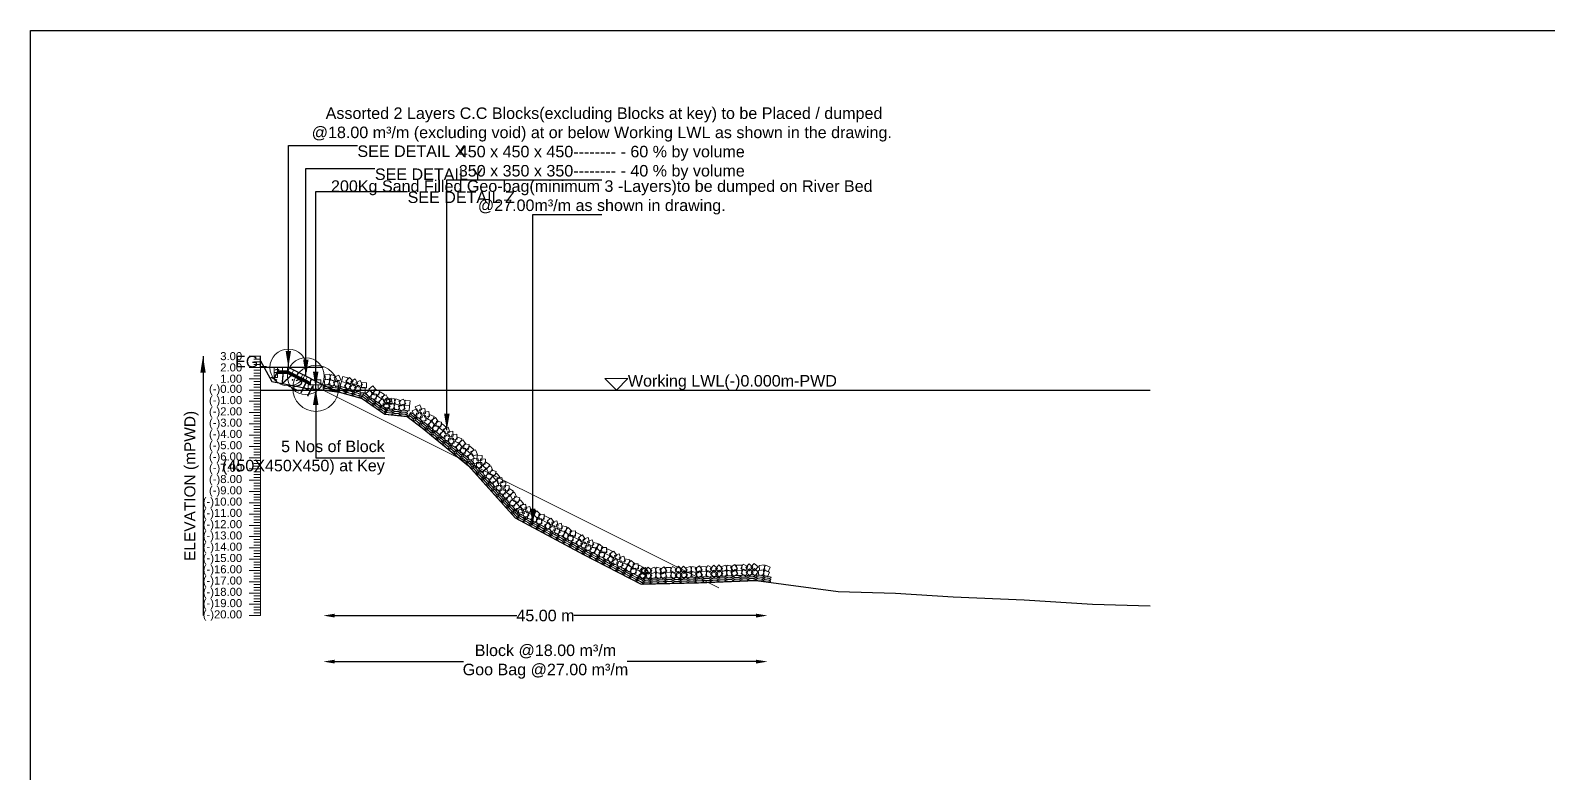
# Model space of a CAD drawing. Header units: inches. Extents: x 89000 to 1304432, y -10828 to 220529.
# Drawn here: x 1278993 to 1285588, y 162415 to 165644 of the extents above; entities that cross this region are included whole.
import ezdxf

# ---------------------------------------------------------------- set-up
doc = ezdxf.new("R2010")
doc.units = ezdxf.units.IN
doc.header["$LTSCALE"] = 7
doc.header["$MEASUREMENT"] = 0
for name, color, linetype, lineweight in [('Cross Section Labels', 7, 'Continuous', 9), ('Existing_Bed_Level for Xsection', 7, 'Continuous', 25), ('Long Section Labels', 7, 'Continuous', 9)]:
    doc.layers.add(name, color=color, linetype=linetype, lineweight=lineweight)
doc.styles.get("Standard").update_dxf_attribs({"font": 'arial.ttf'})
doc.dimstyles.new('Appron Lebeling Style', dxfattribs={"dimtxt": 50, "dimasz": 50, "dimexe": 0.18, "dimexo": 0.0625, "dimgap": 0.09, "dimtad": 0, "dimtih": 1, "dimtoh": 1, "dimdec": 4, "dimzin": 0, "dimdsep": 46, "dimtxsty": 'Standard', "dimcen": 0.09, "dimse1": 1, "dimse2": 1, "dimadec": 0, "dimazin": 0, "dimtfac": 1, "dimtdec": 4, "dimtofl": 0, "dimtmove": 0, "dimatfit": 3, "dimfxl": 1, "dimtolj": 1, "dimtzin": 0, "dimarcsym": 0})
doc.dimstyles.get("Standard").update_dxf_attribs({"dimtxt": 0.18, "dimasz": 0.18, "dimexe": 0.18, "dimexo": 0.0625, "dimgap": 0.09, "dimtad": 0, "dimtih": 1, "dimtoh": 1, "dimdec": 4, "dimzin": 0, "dimdsep": 46, "dimtxsty": 'Standard', "dimcen": 0.09, "dimadec": 0, "dimazin": 0, "dimtfac": 1, "dimtdec": 4, "dimtofl": 0, "dimtmove": 0, "dimatfit": 3, "dimfxl": 1, "dimtolj": 1, "dimtzin": 0, "dimarcsym": 0})

# ---------------------------------------------------------------- blocks, each defined once
blk = doc.blocks.new('*D60')
at = {"layer": 'Cross Section Labels', "color": 0, "lineweight": -2, "transparency": 16777216}
for p, q in [((1280315.1, 163101.8), (1281106.4, 163101.8)), ((1282144.9, 163101.8), (1281353.6, 163101.8))]:
    blk.add_line(p, q, dxfattribs=at)
at = {"layer": 'Cross Section Labels', "color": 0, "transparency": 16777216}
for points in [[(1280315.1, 163110.1), (1280315.1, 163093.4), (1280265.1, 163101.8)], [(1282144.9, 163110.1), (1282144.9, 163093.4), (1282194.9, 163101.8)]]:
    blk.add_solid(points, dxfattribs=at)
at = {"layer": 'Defpoints', "color": 0, "transparency": 16777216}
for p in [(1280265.1, 164081.8), (1282194.9, 163247.8), (1282194.9, 163101.8)]:
    blk.add_point(p, dxfattribs=at)
at = {"layer": 'Cross Section Labels', "color": 0, "transparency": 16777216, "insert": (1281230, 163101.8), "char_height": 50, "attachment_point": 5}
blk.add_mtext('\\A1;45.00 m', dxfattribs=at)
blk = doc.blocks.new('*D61')
at = {"layer": 'Cross Section Labels', "color": 0, "lineweight": -2, "transparency": 16777216}
for p, q in [((1280315.1, 162901.8), (1280874.4, 162901.8)), ((1282144.9, 162901.8), (1281585.6, 162901.8))]:
    blk.add_line(p, q, dxfattribs=at)
at = {"layer": 'Cross Section Labels', "color": 0, "transparency": 16777216}
for points in [[(1280315.1, 162910.1), (1280315.1, 162893.4), (1280265.1, 162901.8)], [(1282144.9, 162910.1), (1282144.9, 162893.4), (1282194.9, 162901.8)]]:
    blk.add_solid(points, dxfattribs=at)
at = {"layer": 'Defpoints', "color": 0, "transparency": 16777216}
for p in [(1280265.1, 164081.8), (1282194.9, 163247.8), (1282194.9, 162901.8)]:
    blk.add_point(p, dxfattribs=at)
at = {"layer": 'Cross Section Labels', "color": 0, "transparency": 16777216, "insert": (1281230, 162901.8), "char_height": 50, "attachment_point": 5}
blk.add_mtext('\\A1;Block @18.00 m³/m ^JGoo Bag @27.00 m³/m ', dxfattribs=at)

msp = doc.modelspace()

# ---------------------------------------------------------------- linework, layer by layer
msp.add_lwpolyline([(1278992.53831, 165644.39843), (1288992.53831, 165644.39843), (1288992.53831, 158573.39843), (1278992.53831, 158573.39843)], close=True)
at = {"layer": 'Cross Section Labels'}
msp.add_line((1281983.44976, 163222.59133), (1280265.09555, 164081.76843), dxfattribs=at)
msp.add_lwpolyline([(1281538.09555, 164081.76843), (1281588.09555, 164131.76843), (1281488.09555, 164131.76843)], close=True, dxfattribs=at)
for centre, radius in [((1280113.19555, 164179.76843), 80), ((1280189.14555, 164141.79343), 80), ((1280232.02055, 164089.11843), 100)]:
    msp.add_circle(centre, radius, dxfattribs=at)
at = {"layer": 'Existing_Bed_Level for Xsection'}
for points in [[(1279992.53831, 164208.33543), (1280041.5436, 164119.40043), (1280139.5604, 164100.04543), (1280188.56569, 164090.24543), (1280237.57719, 164085.34543), (1280335.58778, 164072.60543), (1280433.60458, 164044.67543), (1280531.62137, 163976.56543), (1280629.63196, 163967.25543), (1280693.87894, 163917.61843), (1280895.86623, 163752.97843), (1281097.86182, 163526.59843), (1281395.41809, 163367.34843), (1281645.21488, 163238.47843), (1281895.02092, 163244.35843), (1282144.83406, 163254.64843), (1282500.90225, 163206.13843), (1282750.69086, 163199.76843), (1283000.48721, 163182.61843), (1283308.83635, 163170.85843), (1283606.38935, 163151.74843), (1283856.17329, 163144.39843)], [(1280265.09555, 164179.76843), (1279992.53831, 164179.76843)], [(1280309.19555, 164081.76843), (1280116.29939, 164178.21651), (1280113.19555, 164179.76843), (1280109.72535, 164179.76843), (1280065.62535, 164179.76843)], [(1280065.62535, 164165.06843), (1280109.72535, 164165.06843), (1280209.97055, 164114.94583)], [(1280065.62535, 164160.16843), (1280108.56862, 164160.16843), (1280209.97055, 164109.46747)], [(1280065.62535, 164155.26843), (1280107.41189, 164155.26843), (1280209.97055, 164103.9891)], [(1279992.53831, 164081.76843), (1283856.17329, 164081.76843)]]:
    msp.add_lwpolyline(points, dxfattribs=at)
at = {"layer": 'Long Section Labels'}
for points in [[(1279992.53831, 164228.76843), (1279942.53831, 164228.76843)], [(1279992.53831, 163101.76843), (1279992.53831, 163150.76843), (1279992.53831, 163199.76843), (1279992.53831, 163248.76843), (1279992.53831, 163297.76843), (1279992.53831, 163346.76843), (1279992.53831, 163395.76843), (1279992.53831, 163444.76843), (1279992.53831, 163493.76843), (1279992.53831, 163542.76843), (1279992.53831, 163591.76843), (1279992.53831, 163640.76843), (1279992.53831, 163689.76843), (1279992.53831, 163738.76843), (1279992.53831, 163787.76843), (1279992.53831, 163836.76843), (1279992.53831, 163885.76843), (1279992.53831, 163934.76843), (1279992.53831, 163983.76843), (1279992.53831, 164032.76843), (1279992.53831, 164081.76843), (1279992.53831, 164130.76843), (1279992.53831, 164179.76843), (1279992.53831, 164228.76843)], [(1279992.53831, 164179.76843), (1279942.53831, 164179.76843)], [(1279992.53831, 164216.51843), (1279962.53831, 164216.51843)], [(1279992.53831, 164204.26843), (1279962.53831, 164204.26843)], [(1279992.53831, 164192.01843), (1279962.53831, 164192.01843)], [(1279992.53831, 164167.51843), (1279962.53831, 164167.51843)], [(1279992.53831, 164155.26843), (1279962.53831, 164155.26843)], [(1279992.53831, 164130.76843), (1279942.53831, 164130.76843)], [(1279992.53831, 164143.01843), (1279962.53831, 164143.01843)], [(1279992.53831, 164118.51843), (1279962.53831, 164118.51843)], [(1279992.53831, 164106.26843), (1279962.53831, 164106.26843)], [(1279992.53831, 164094.01843), (1279962.53831, 164094.01843)], [(1279992.53831, 164081.76843), (1279942.53831, 164081.76843)], [(1279992.53831, 164032.76843), (1279942.53831, 164032.76843)], [(1279992.53831, 164069.51843), (1279962.53831, 164069.51843)], [(1279992.53831, 164057.26843), (1279962.53831, 164057.26843)], [(1279992.53831, 164045.01843), (1279962.53831, 164045.01843)], [(1279992.53831, 163983.76843), (1279942.53831, 163983.76843)], [(1279992.53831, 164020.51843), (1279962.53831, 164020.51843)], [(1279992.53831, 164008.26843), (1279962.53831, 164008.26843)], [(1279992.53831, 163996.01843), (1279962.53831, 163996.01843)], [(1279992.53831, 163971.51843), (1279962.53831, 163971.51843)], [(1279992.53831, 163959.26843), (1279962.53831, 163959.26843)], [(1279992.53831, 163934.76843), (1279942.53831, 163934.76843)], [(1279992.53831, 163947.01843), (1279962.53831, 163947.01843)], [(1279992.53831, 163922.51843), (1279962.53831, 163922.51843)], [(1279992.53831, 163910.26843), (1279962.53831, 163910.26843)], [(1279992.53831, 163898.01843), (1279962.53831, 163898.01843)], [(1279992.53831, 163885.76843), (1279942.53831, 163885.76843)], [(1279992.53831, 163836.76843), (1279942.53831, 163836.76843)], [(1279992.53831, 163873.51843), (1279962.53831, 163873.51843)], [(1279992.53831, 163861.26843), (1279962.53831, 163861.26843)], [(1279992.53831, 163849.01843), (1279962.53831, 163849.01843)], [(1279992.53831, 163824.51843), (1279962.53831, 163824.51843)], [(1279992.53831, 163787.76843), (1279942.53831, 163787.76843)], [(1279992.53831, 163812.26843), (1279962.53831, 163812.26843)], [(1279992.53831, 163800.01843), (1279962.53831, 163800.01843)], [(1279992.53831, 163775.51843), (1279962.53831, 163775.51843)], [(1279992.53831, 163763.26843), (1279962.53831, 163763.26843)], [(1279992.53831, 163738.76843), (1279942.53831, 163738.76843)], [(1279992.53831, 163751.01843), (1279962.53831, 163751.01843)], [(1279992.53831, 163726.51843), (1279962.53831, 163726.51843)], [(1279992.53831, 163714.26843), (1279962.53831, 163714.26843)], [(1279992.53831, 163702.01843), (1279962.53831, 163702.01843)], [(1279992.53831, 163689.76843), (1279942.53831, 163689.76843)], [(1279992.53831, 163640.76843), (1279942.53831, 163640.76843)], [(1279992.53831, 163677.51843), (1279962.53831, 163677.51843)], [(1279992.53831, 163665.26843), (1279962.53831, 163665.26843)], [(1279992.53831, 163653.01843), (1279962.53831, 163653.01843)], [(1279992.53831, 163628.51843), (1279962.53831, 163628.51843)], [(1279992.53831, 163591.76843), (1279942.53831, 163591.76843)], [(1279992.53831, 163616.26843), (1279962.53831, 163616.26843)], [(1279992.53831, 163604.01843), (1279962.53831, 163604.01843)], [(1279992.53831, 163579.51843), (1279962.53831, 163579.51843)], [(1279992.53831, 163567.26843), (1279962.53831, 163567.26843)], [(1279992.53831, 163542.76843), (1279942.53831, 163542.76843)], [(1279992.53831, 163493.76843), (1279942.53831, 163493.76843)], [(1279992.53831, 163555.01843), (1279962.53831, 163555.01843)], [(1279992.53831, 163530.51843), (1279962.53831, 163530.51843)], [(1279992.53831, 163518.26843), (1279962.53831, 163518.26843)], [(1279992.53831, 163506.01843), (1279962.53831, 163506.01843)], [(1279992.53831, 163444.76843), (1279942.53831, 163444.76843)], [(1279992.53831, 163481.51843), (1279962.53831, 163481.51843)], [(1279992.53831, 163469.26843), (1279962.53831, 163469.26843)], [(1279992.53831, 163457.01843), (1279962.53831, 163457.01843)], [(1279992.53831, 163432.51843), (1279962.53831, 163432.51843)], [(1279992.53831, 163395.76843), (1279942.53831, 163395.76843)], [(1279992.53831, 163420.26843), (1279962.53831, 163420.26843)], [(1279992.53831, 163408.01843), (1279962.53831, 163408.01843)], [(1279992.53831, 163383.51843), (1279962.53831, 163383.51843)], [(1279992.53831, 163371.26843), (1279962.53831, 163371.26843)], [(1279992.53831, 163346.76843), (1279942.53831, 163346.76843)], [(1279992.53831, 163297.76843), (1279942.53831, 163297.76843)], [(1279992.53831, 163359.01843), (1279962.53831, 163359.01843)], [(1279992.53831, 163334.51843), (1279962.53831, 163334.51843)], [(1279992.53831, 163322.26843), (1279962.53831, 163322.26843)], [(1279992.53831, 163310.01843), (1279962.53831, 163310.01843)], [(1279992.53831, 163248.76843), (1279942.53831, 163248.76843)], [(1279992.53831, 163285.51843), (1279962.53831, 163285.51843)], [(1279992.53831, 163273.26843), (1279962.53831, 163273.26843)], [(1279992.53831, 163261.01843), (1279962.53831, 163261.01843)], [(1279992.53831, 163236.51843), (1279962.53831, 163236.51843)], [(1279992.53831, 163199.76843), (1279942.53831, 163199.76843)], [(1279992.53831, 163224.26843), (1279962.53831, 163224.26843)], [(1279992.53831, 163212.01843), (1279962.53831, 163212.01843)], [(1279992.53831, 163187.51843), (1279962.53831, 163187.51843)], [(1279992.53831, 163175.26843), (1279962.53831, 163175.26843)], [(1279992.53831, 163150.76843), (1279942.53831, 163150.76843)], [(1279992.53831, 163101.76843), (1279942.53831, 163101.76843)], [(1279992.53831, 163163.01843), (1279962.53831, 163163.01843)], [(1279992.53831, 163138.51843), (1279962.53831, 163138.51843)], [(1279992.53831, 163126.26843), (1279962.53831, 163126.26843)], [(1279992.53831, 163114.01843), (1279962.53831, 163114.01843)]]:
    msp.add_lwpolyline(points, dxfattribs=at)
for points in [[(1280065.62535, 164179.76843), (1280050.92535, 164179.76843), (1280050.92535, 164157.71843), (1280065.62535, 164157.71843)], [(1280065.62535, 164157.71843), (1280050.92535, 164157.71843), (1280050.92535, 164135.66843), (1280065.62535, 164135.66843)], [(1280087.67535, 164179.76843), (1280065.62535, 164179.76843), (1280065.62535, 164165.06843), (1280087.67535, 164165.06843)], [(1280109.72535, 164179.76843), (1280087.67535, 164179.76843), (1280087.67535, 164165.06843), (1280109.72535, 164165.06843)], [(1280136.02151, 164168.35545), (1280116.29939, 164178.21651), (1280109.72535, 164165.06843), (1280129.44747, 164155.20737)], [(1280155.74363, 164158.49439), (1280136.02151, 164168.35545), (1280129.44747, 164155.20737), (1280149.16959, 164145.34631)], [(1280175.46575, 164148.63333), (1280155.74363, 164158.49439), (1280149.16959, 164145.34631), (1280168.89171, 164135.48525)], [(1280195.18787, 164138.77227), (1280175.46575, 164148.63333), (1280168.89171, 164135.48525), (1280188.61383, 164125.6242)], [(1280214.90999, 164128.91121), (1280195.18787, 164138.77227), (1280188.61383, 164125.6242), (1280208.33595, 164115.76314)], [(1280220.99555, 164103.81843), (1280198.94555, 164103.81843), (1280198.94555, 164081.76843), (1280220.99555, 164081.76843)], [(1280232.02055, 164125.86843), (1280209.97055, 164125.86843), (1280209.97055, 164103.81843), (1280232.02055, 164103.81843)], [(1280243.04555, 164103.81843), (1280220.99555, 164103.81843), (1280220.99555, 164081.76843), (1280243.04555, 164081.76843)], [(1280254.07055, 164125.86843), (1280232.02055, 164125.86843), (1280232.02055, 164103.81843), (1280254.07055, 164103.81843)], [(1280265.09555, 164103.81843), (1280243.04555, 164103.81843), (1280243.04555, 164081.76843), (1280265.09555, 164081.76843)], [(1280290.13983, 164128.449), (1280268.2838, 164125.5307), (1280271.2021, 164103.67467), (1280293.05813, 164106.59297)], [(1280292.9821, 164150.31505), (1280271.12608, 164147.39674), (1280274.04438, 164125.54072), (1280295.90041, 164128.45902)], [(1280316.93327, 164119.20695), (1280296.54961, 164127.61582), (1280288.14075, 164107.23216), (1280308.5244, 164098.82329)], [(1280319.77555, 164141.073), (1280299.39189, 164149.48186), (1280290.98302, 164129.09821), (1280311.36668, 164120.68934)], [(1280330.35476, 164124.78833), (1280309.992, 164116.32898), (1280318.45135, 164095.96623), (1280338.81411, 164104.42557)], [(1280333.19704, 164146.65438), (1280312.83428, 164138.19503), (1280321.29363, 164117.83227), (1280341.65639, 164126.29162)], [(1280364.93828, 164113.15446), (1280343.73241, 164119.1971), (1280337.68977, 164097.99123), (1280358.89564, 164091.94859)], [(1280370.98092, 164134.36034), (1280349.77505, 164140.40297), (1280343.73241, 164119.1971), (1280364.93828, 164113.15446)], [(1280388.1098, 164099.29329), (1280372.75682, 164115.12011), (1280356.92999, 164099.76713), (1280372.28298, 164083.9403)], [(1280394.15244, 164120.49916), (1280378.79946, 164136.32598), (1280362.97263, 164120.973), (1280378.32562, 164105.14618)], [(1280398.00453, 164108.48068), (1280378.73266, 164097.76633), (1280389.44701, 164078.49446), (1280408.71889, 164089.20881)], [(1280404.04717, 164129.68656), (1280384.7753, 164118.9722), (1280395.48965, 164099.70033), (1280414.76152, 164110.41468)], [(1280429.92816, 164083.17811), (1280419.19846, 164102.44145), (1280399.93513, 164091.71175), (1280410.66482, 164072.44842)], [(1280435.9708, 164104.38398), (1280425.2411, 164123.64732), (1280405.97777, 164112.91762), (1280416.70746, 164093.65429)], [(1280447.33309, 164092.25404), (1280425.28577, 164092.59787), (1280424.94194, 164070.55055), (1280446.98926, 164070.20672)], [(1280453.37573, 164113.45991), (1280431.32841, 164113.80374), (1280430.98458, 164091.75642), (1280453.0319, 164091.41259)], [(1280494.11829, 164082.82286), (1280479.88777, 164099.6661), (1280463.04453, 164085.43558), (1280477.27505, 164068.59234)], [(1280481.53573, 164064.71536), (1280467.30521, 164081.5586), (1280450.46197, 164067.32808), (1280464.69249, 164050.48483)], [(1280496.02033, 164063.49691), (1280474.0486, 164065.35313), (1280472.19238, 164043.3814), (1280494.16411, 164041.52518)], [(1280508.60289, 164081.60442), (1280486.63116, 164083.46064), (1280484.77494, 164061.48891), (1280506.74667, 164059.63269)], [(1280517.55889, 164043.61907), (1280499.45139, 164056.20163), (1280486.86883, 164038.09413), (1280504.97633, 164025.51157)], [(1280530.14145, 164061.72658), (1280512.03394, 164074.30913), (1280499.45139, 164056.20163), (1280517.55889, 164043.61907)], [(1280534.99494, 164023.00268), (1280525.59272, 164042.94762), (1280505.64778, 164033.5454), (1280515.05, 164013.60046)], [(1280547.5775, 164041.11019), (1280538.17528, 164061.05513), (1280518.23034, 164051.6529), (1280527.63256, 164031.70796)], [(1280555.83924, 164010.44834), (1280541.78506, 164027.43899), (1280524.7944, 164013.38481), (1280538.84859, 163996.39415)], [(1280547.33118, 164028.49188), (1280525.62847, 164024.59379), (1280529.52656, 164002.89109), (1280551.22926, 164006.78917)], [(1280557.92438, 164032.39953), (1280543.87019, 164049.39018), (1280526.87954, 164035.336), (1280540.93372, 164018.34534)], [(1280559.91374, 164046.59938), (1280538.21103, 164042.7013), (1280542.10912, 164020.99859), (1280563.81182, 164024.89668)], [(1280571.30326, 164022.53834), (1280549.5611, 164018.86668), (1280553.23276, 163997.12453), (1280574.97492, 164000.79619)], [(1280573.3884, 164044.48953), (1280551.64624, 164040.81787), (1280555.3179, 164019.07572), (1280577.06006, 164022.74738)], [(1280598.40001, 164014.22749), (1280577.73801, 164021.92711), (1280570.03839, 164001.26511), (1280590.70039, 163993.56549)], [(1280600.48515, 164036.17868), (1280579.82315, 164043.8783), (1280572.12353, 164023.2163), (1280592.78553, 164015.51668)], [(1280613.7058, 164042.22042), (1280593.64745, 164033.06262), (1280602.80526, 164013.00428), (1280622.8636, 164022.16208)], [(1280642.22488, 164035.46024), (1280620.27369, 164037.54537), (1280618.18855, 164015.59419), (1280640.13974, 164013.50905)], [(1280611.62066, 164020.26923), (1280591.56232, 164011.11143), (1280600.72012, 163991.05309), (1280620.77846, 164000.21089)], [(1280640.13974, 164013.50905), (1280618.18855, 164015.59419), (1280616.10341, 163993.643), (1280638.0546, 163991.55786)], [(1280679.58068, 163979.28783), (1280671.19774, 163999.68216), (1280650.80341, 163991.29922), (1280659.18635, 163970.90489)], [(1280693.06167, 163996.73677), (1280684.67873, 164017.1311), (1280664.2844, 164008.74816), (1280672.66734, 163988.35383)], [(1280692.17839, 163984.147), (1280670.30652, 163981.34995), (1280673.10357, 163959.47807), (1280694.97545, 163962.27513)], [(1280705.65938, 164001.59594), (1280683.78751, 163998.79889), (1280686.58456, 163976.92701), (1280708.45644, 163979.72407)], [(1280712.43198, 163948.80396), (1280709.61751, 163970.67361), (1280687.74787, 163967.85913), (1280690.56234, 163945.98949)], [(1280725.91297, 163966.2529), (1280723.0985, 163988.12254), (1280701.22885, 163985.30807), (1280704.04333, 163963.43843)], [(1280732.81362, 163949.7683), (1280712.69696, 163958.79727), (1280703.66798, 163938.68061), (1280723.78464, 163929.65164)], [(1280746.74494, 163966.85983), (1280726.62828, 163975.88881), (1280717.59931, 163955.77215), (1280737.71597, 163946.74317)], [(1280764.65502, 163944.89319), (1280751.75514, 163962.77602), (1280733.87231, 163949.87614), (1280746.77219, 163931.99331)], [(1280750.72369, 163927.80165), (1280737.82381, 163945.68448), (1280719.94098, 163932.78461), (1280732.84086, 163914.90177)], [(1280765.07258, 163925.47836), (1280743.30732, 163929.0105), (1280739.77517, 163907.24525), (1280761.54043, 163903.7131)], [(1280779.0039, 163942.5699), (1280757.23864, 163946.10204), (1280753.7065, 163924.33678), (1280775.47176, 163920.80464)], [(1280785.02684, 163904.01058), (1280767.93531, 163917.94191), (1280754.00398, 163900.85037), (1280771.09552, 163886.91904)], [(1280798.95817, 163921.10212), (1280781.86663, 163935.03345), (1280767.93531, 163917.94191), (1280785.02684, 163904.01058)], [(1280800.83412, 163882.12036), (1280792.98574, 163902.72632), (1280772.37978, 163894.87794), (1280780.22816, 163874.27198)], [(1280814.76544, 163899.2119), (1280806.91706, 163919.81786), (1280786.31111, 163911.96947), (1280794.15949, 163891.36352)], [(1280827.48556, 163903.74098), (1280805.54819, 163901.51511), (1280807.77407, 163879.57774), (1280829.71143, 163881.80362)], [(1280846.81081, 163867.88191), (1280844.56747, 163889.8175), (1280822.63189, 163887.57416), (1280824.87523, 163865.63857)], [(1280813.55423, 163886.64944), (1280791.61687, 163884.42357), (1280793.84274, 163862.48621), (1280815.78011, 163864.71208)], [(1280832.87949, 163850.79038), (1280830.63615, 163872.72596), (1280808.70056, 163870.48262), (1280810.9439, 163848.54704)], [(1280852.45438, 163852.24902), (1280832.33772, 163861.27799), (1280823.30874, 163841.16133), (1280843.4254, 163832.13235)], [(1280866.38571, 163869.34055), (1280846.26905, 163878.36953), (1280837.24007, 163858.25287), (1280857.35673, 163849.22389)], [(1280870.36445, 163830.28237), (1280857.46458, 163848.1652), (1280839.58174, 163835.26532), (1280852.48162, 163817.38249)], [(1280884.29578, 163847.37391), (1280871.3959, 163865.25674), (1280853.51307, 163852.35686), (1280866.41295, 163834.47403)], [(1280884.71334, 163827.95908), (1280862.94808, 163831.49122), (1280859.41593, 163809.72596), (1280881.18119, 163806.19382)], [(1280898.64467, 163845.05061), (1280876.87941, 163848.58276), (1280873.34726, 163826.8175), (1280895.11252, 163823.28536)], [(1280918.59893, 163823.58284), (1280901.50739, 163837.51416), (1280887.57607, 163820.42263), (1280904.66761, 163806.4913)], [(1280904.66761, 163806.4913), (1280887.57607, 163820.42263), (1280873.64474, 163803.33109), (1280890.73628, 163789.39976)], [(1280920.47488, 163784.60108), (1280912.6265, 163805.20704), (1280892.02054, 163797.35865), (1280899.86893, 163776.7527)], [(1280934.40621, 163801.69262), (1280926.55782, 163822.29857), (1280905.95187, 163814.45019), (1280913.80025, 163793.84424)], [(1280938.42955, 163782.7903), (1280916.41569, 163784.05219), (1280915.1538, 163762.03833), (1280937.16767, 163760.77644)], [(1280951.85734, 163744.33211), (1280953.1017, 163766.34697), (1280931.08684, 163767.59133), (1280929.84248, 163745.57647)], [(1280954.88215, 163797.47072), (1280932.86829, 163798.73261), (1280931.6064, 163776.71874), (1280953.62026, 163775.45686)], [(1280968.30994, 163759.01253), (1280969.5543, 163781.02739), (1280947.53944, 163782.27174), (1280946.29508, 163760.25688)], [(1280987.86989, 163757.36561), (1280969.42903, 163769.45433), (1280957.34031, 163751.01347), (1280975.78117, 163738.92475)], [(1280971.4173, 163742.6852), (1280952.97643, 163754.77391), (1280940.88772, 163736.33305), (1280959.32858, 163724.24433)], [(1280985.63869, 163718.16875), (1280975.7207, 163737.8623), (1280956.02715, 163727.9443), (1280965.94514, 163708.25075)], [(1280999.44157, 163713.61147), (1280978.5058, 163720.53216), (1280971.5851, 163699.59639), (1280992.52087, 163692.6757)], [(1281002.09129, 163732.84916), (1280992.17329, 163752.54271), (1280972.47974, 163742.62472), (1280982.39774, 163722.93117)], [(1281015.76025, 163689.26524), (1281001.07984, 163705.71784), (1280984.62724, 163691.03742), (1280999.30766, 163674.58483)], [(1281015.89416, 163728.29188), (1280994.95839, 163735.21258), (1280988.0377, 163714.27681), (1281008.97347, 163707.35611)], [(1281032.21285, 163703.94565), (1281017.53244, 163720.39825), (1281001.07984, 163705.71784), (1281015.76025, 163689.26524)], [(1281044.36982, 163679.83633), (1281039.86958, 163701.42221), (1281018.2837, 163696.92197), (1281022.78394, 163675.33609)], [(1281027.91722, 163665.15591), (1281023.41698, 163686.7418), (1281001.8311, 163682.24156), (1281006.33134, 163660.65567)], [(1281041.19245, 163667.62213), (1281019.17859, 163668.88401), (1281017.9167, 163646.87015), (1281039.93056, 163645.60826)], [(1281054.62024, 163629.16393), (1281055.8646, 163651.17879), (1281033.84974, 163652.42315), (1281032.60538, 163630.40829)], [(1281057.64505, 163682.30254), (1281035.63118, 163683.56443), (1281034.3693, 163661.55056), (1281056.38316, 163660.28868)], [(1281074.18019, 163627.51702), (1281055.73933, 163639.60573), (1281043.65061, 163621.16487), (1281062.09147, 163609.07615)], [(1281071.07284, 163643.84435), (1281072.31719, 163665.85921), (1281050.30233, 163667.10356), (1281049.05798, 163645.0887)], [(1281090.63279, 163642.19743), (1281072.19193, 163654.28615), (1281060.10321, 163635.84529), (1281078.54407, 163623.75657)], [(1281104.85419, 163617.68098), (1281094.93619, 163637.37453), (1281075.24264, 163627.45654), (1281085.16064, 163607.76299)], [(1281088.40159, 163603.00057), (1281078.48359, 163622.69412), (1281058.79004, 163612.77612), (1281068.70804, 163593.08258)], [(1281102.20446, 163598.44329), (1281081.26869, 163605.36398), (1281074.348, 163584.42821), (1281095.28377, 163577.50752)], [(1281118.52315, 163574.09706), (1281103.84274, 163590.54966), (1281087.39014, 163575.86924), (1281102.07055, 163559.41665)], [(1281118.65706, 163613.1237), (1281097.72129, 163620.0444), (1281090.80059, 163599.10863), (1281111.73636, 163592.18793)], [(1281134.97575, 163588.77748), (1281120.29533, 163605.23007), (1281103.84274, 163590.54966), (1281118.52315, 163574.09706)], [(1281130.68012, 163549.98773), (1281126.17988, 163571.57362), (1281104.594, 163567.07338), (1281109.09424, 163545.4875)], [(1281132.2607, 163566.72122), (1281111.15423, 163560.34003), (1281117.53542, 163539.23356), (1281138.64189, 163545.61475)], [(1281147.13272, 163564.66815), (1281142.63248, 163586.25403), (1281121.04659, 163581.75379), (1281125.54683, 163560.16791)], [(1281142.6653, 163586.16207), (1281121.55884, 163579.78088), (1281127.94002, 163558.67442), (1281149.04649, 163565.0556)], [(1281168.4932, 163554.66194), (1281162.09521, 163575.76332), (1281140.99383, 163569.36533), (1281147.39182, 163548.26395)], [(1281187.42759, 163559.83815), (1281165.95525, 163564.85225), (1281160.94114, 163543.37992), (1281182.41348, 163538.36581)], [(1281158.0886, 163535.22109), (1281151.6906, 163556.32247), (1281130.58922, 163549.92448), (1281136.98722, 163528.8231)], [(1281177.02298, 163540.3973), (1281155.55065, 163545.4114), (1281150.53654, 163523.93907), (1281172.00888, 163518.92496)], [(1281198.80434, 163522.26233), (1281182.72185, 163537.3473), (1281167.63689, 163521.26482), (1281183.71937, 163506.17985)], [(1281209.20894, 163541.70318), (1281193.12646, 163556.78815), (1281178.04149, 163540.70567), (1281194.12398, 163525.6207)], [(1281213.33267, 163522.72676), (1281191.29368, 163522.03018), (1281191.99025, 163499.99118), (1281214.02925, 163500.68776)], [(1281223.73728, 163542.16761), (1281201.69828, 163541.47103), (1281202.39486, 163519.43204), (1281224.43385, 163520.12861)], [(1281237.02504, 163505.47249), (1281217.58419, 163515.87709), (1281207.17959, 163496.43624), (1281226.62044, 163486.03164)], [(1281247.42965, 163524.91334), (1281227.9888, 163535.31794), (1281217.58419, 163515.87709), (1281237.02504, 163505.47249)], [(1281256.72781, 163487.0103), (1281245.08263, 163505.7344), (1281226.35852, 163494.08922), (1281238.0037, 163475.36511)], [(1281267.13242, 163506.45115), (1281255.48723, 163525.17525), (1281236.76313, 163513.53007), (1281248.40831, 163494.80596)], [(1281268.34666, 163493.88898), (1281247.24019, 163487.50779), (1281253.62138, 163466.40133), (1281274.72784, 163472.78251)], [(1281278.75126, 163513.32983), (1281257.64479, 163506.94864), (1281264.02598, 163485.84218), (1281285.13245, 163492.22336)], [(1281304.57916, 163481.82971), (1281298.18117, 163502.93108), (1281277.07979, 163496.53309), (1281283.47778, 163475.43171)], [(1281294.17455, 163462.38885), (1281287.77656, 163483.49023), (1281266.67518, 163477.09224), (1281273.07317, 163455.99086)], [(1281313.10894, 163467.56506), (1281291.6366, 163472.57916), (1281286.6225, 163451.10683), (1281308.09483, 163446.09272)], [(1281323.51354, 163487.00591), (1281302.04121, 163492.02002), (1281297.0271, 163470.54768), (1281318.49944, 163465.53357)], [(1281334.89029, 163449.4301), (1281318.80781, 163464.51506), (1281303.72284, 163448.43258), (1281319.80533, 163433.34761)], [(1281345.2949, 163468.87095), (1281329.21242, 163483.95591), (1281314.12745, 163467.87343), (1281330.20993, 163452.78846)], [(1281349.41863, 163449.89452), (1281327.37963, 163449.19794), (1281328.07621, 163427.15895), (1281350.11521, 163427.85552)], [(1281359.82323, 163469.33537), (1281337.78424, 163468.63879), (1281338.48082, 163446.5998), (1281360.51981, 163447.29637)], [(1281373.111, 163432.64025), (1281353.67015, 163443.04485), (1281343.26554, 163423.604), (1281362.70639, 163413.1994)], [(1281383.5156, 163452.0811), (1281364.07475, 163462.48571), (1281353.67015, 163443.04485), (1281373.111, 163432.64025)], [(1281392.81377, 163414.17806), (1281381.16859, 163432.90217), (1281362.44448, 163421.25698), (1281374.08966, 163402.53288)], [(1281403.21837, 163433.61891), (1281391.57319, 163452.34302), (1281372.84908, 163440.69784), (1281384.49426, 163421.97373)], [(1281414.83722, 163440.49759), (1281393.73075, 163434.11641), (1281400.11194, 163413.00994), (1281421.21841, 163419.39113)], [(1281440.03032, 163409.67672), (1281433.31406, 163430.67897), (1281412.31181, 163423.96271), (1281419.02807, 163402.96047)], [(1281404.43261, 163421.05674), (1281383.32615, 163414.67556), (1281389.70733, 163393.56909), (1281410.8138, 163399.95028)], [(1281429.9208, 163390.0808), (1281423.20454, 163411.08305), (1281402.20229, 163404.36679), (1281408.91855, 163383.36455)], [(1281448.77477, 163395.54265), (1281427.22909, 163400.23158), (1281422.54016, 163378.6859), (1281444.08584, 163373.99697)], [(1281458.88429, 163415.13857), (1281437.33861, 163419.8275), (1281432.64968, 163398.28182), (1281454.19536, 163393.59289)], [(1281470.82779, 163377.73904), (1281454.5191, 163392.57916), (1281439.67898, 163376.27047), (1281455.98767, 163361.43035)], [(1281480.93731, 163397.33496), (1281464.62862, 163412.17508), (1281449.7885, 163395.86639), (1281466.09719, 163381.02627)], [(1281485.34744, 163378.42304), (1281463.3215, 163377.39337), (1281464.35117, 163355.36743), (1281486.37711, 163356.39709)], [(1281495.45697, 163398.01896), (1281473.43102, 163396.98929), (1281474.46069, 163374.96335), (1281496.48663, 163375.99301)], [(1281509.29794, 163361.52891), (1281489.70203, 163371.63843), (1281479.5925, 163352.04251), (1281499.18842, 163341.93299)], [(1281519.40747, 163381.12483), (1281499.81155, 163391.23435), (1281489.70203, 163371.63843), (1281509.29794, 163361.52891)], [(1281529.27756, 163343.36668), (1281517.35065, 163361.91261), (1281498.80473, 163349.9857), (1281510.73164, 163331.43977)], [(1281539.38708, 163362.9626), (1281527.46017, 163381.50853), (1281508.91425, 163369.58162), (1281520.84116, 163351.03569)], [(1281550.90061, 163370.01615), (1281529.89303, 163363.31661), (1281536.59256, 163342.30903), (1281557.60015, 163349.00856)], [(1281540.79109, 163350.42023), (1281519.7835, 163343.7207), (1281526.48304, 163322.71311), (1281547.49062, 163329.41264)], [(1281567.09224, 163319.31415), (1281560.37598, 163340.3164), (1281539.37373, 163333.60014), (1281546.08999, 163312.59789)], [(1281577.20176, 163338.91007), (1281570.4855, 163359.91232), (1281549.48325, 163353.19606), (1281556.19951, 163332.19381)], [(1281585.94621, 163324.776), (1281564.40053, 163329.46493), (1281559.7116, 163307.91925), (1281581.25728, 163303.23032)], [(1281596.05573, 163344.37192), (1281574.51005, 163349.06085), (1281569.82112, 163327.51517), (1281591.3668, 163322.82624)], [(1281607.99923, 163306.97239), (1281591.69054, 163321.81251), (1281576.85042, 163305.50381), (1281593.15911, 163290.6637)], [(1281618.10875, 163326.56831), (1281601.80006, 163341.40843), (1281586.95994, 163325.09973), (1281603.26863, 163310.25962)], [(1281622.51888, 163307.65639), (1281600.49293, 163306.62672), (1281601.5226, 163284.60077), (1281623.54855, 163285.63044)], [(1281632.6284, 163327.25231), (1281610.60246, 163326.22264), (1281611.63213, 163304.19669), (1281633.65807, 163305.22636)], [(1281646.46938, 163290.76226), (1281626.87346, 163300.87178), (1281616.76394, 163281.27586), (1281636.35986, 163271.16634)], [(1281656.5789, 163310.35818), (1281636.98298, 163320.4677), (1281626.87346, 163300.87178), (1281646.46938, 163290.76226)], [(1281653.70369, 163312.35535), (1281638.47685, 163296.40713), (1281654.42508, 163281.18029), (1281669.65192, 163297.12851)], [(1281676.55852, 163292.19595), (1281664.63161, 163310.74187), (1281646.08569, 163298.81496), (1281658.0126, 163280.26904)], [(1281691.69552, 163297.6598), (1281675.73517, 163312.87393), (1281660.52104, 163296.91359), (1281676.48138, 163281.69945)], [(1281705.62538, 163311.48959), (1281684.46815, 163305.27877), (1281690.67897, 163284.12155), (1281711.83619, 163290.33237)], [(1281733.51332, 163306.43321), (1281712.0873, 163311.64169), (1281706.87882, 163290.21568), (1281728.30483, 163285.00719)], [(1281745.92895, 163313.99233), (1281727.09095, 163302.53231), (1281738.55097, 163283.6943), (1281757.38897, 163295.15433)], [(1281775.04636, 163310.64358), (1281753.00247, 163310.1247), (1281753.52134, 163288.08081), (1281775.56524, 163288.59968)], [(1281801.28642, 163304.27874), (1281781.93008, 163314.83974), (1281771.36908, 163295.4834), (1281790.72542, 163284.9224)], [(1281808.01095, 163315.98748), (1281792.78411, 163300.03925), (1281808.73234, 163284.81241), (1281823.95917, 163300.76064)], [(1281846.00278, 163301.29193), (1281830.04243, 163316.50606), (1281814.8283, 163300.54571), (1281830.78864, 163285.33158)], [(1281859.93263, 163315.12172), (1281838.77541, 163308.9109), (1281844.98623, 163287.75367), (1281866.14345, 163293.96449)], [(1281887.82058, 163310.06534), (1281866.39456, 163315.27382), (1281861.18608, 163293.8478), (1281882.61209, 163288.63932)], [(1281898.94352, 163317.70503), (1281880.31052, 163305.91462), (1281892.10093, 163287.28162), (1281910.73393, 163299.07203)], [(1281928.11546, 163314.87021), (1281906.08414, 163313.96272), (1281906.99163, 163291.93141), (1281929.02294, 163292.83889)], [(1281954.46366, 163308.96904), (1281934.92411, 163319.1871), (1281924.70606, 163299.64755), (1281944.24561, 163289.4295)], [(1281955.37115, 163286.93772), (1281935.8316, 163297.15578), (1281925.61355, 163277.61623), (1281945.15309, 163267.39818)], [(1281960.98069, 163320.79453), (1281946.03743, 163304.5803), (1281962.25166, 163289.63703), (1281977.19493, 163305.85127)], [(1281961.88818, 163298.76321), (1281946.94492, 163282.54898), (1281963.15915, 163267.60572), (1281978.10241, 163283.81995)], [(1281999.22573, 163306.77116), (1281982.9996, 163321.70151), (1281968.06926, 163305.47538), (1281984.29539, 163290.54503)], [(1282000.13322, 163284.73985), (1281983.90709, 163299.67019), (1281968.97674, 163283.44406), (1281985.20288, 163268.51372)], [(1282012.90957, 163320.84443), (1281991.86514, 163314.26151), (1281998.44806, 163293.21709), (1282019.49248, 163299.8)], [(1282013.81706, 163298.81311), (1281992.77263, 163292.2302), (1281999.35554, 163271.18577), (1282020.39997, 163277.76868)], [(1282040.88233, 163316.28057), (1282019.36781, 163321.11045), (1282014.53793, 163299.59592), (1282036.05246, 163294.76604)], [(1282041.78982, 163294.24925), (1282020.27529, 163299.07913), (1282015.44542, 163277.5646), (1282036.95994, 163272.73473)], [(1282053.16274, 163324.05744), (1282034.52974, 163312.26703), (1282046.32015, 163293.63403), (1282064.95315, 163305.42444)], [(1282054.07023, 163302.02612), (1282035.43723, 163290.23571), (1282047.22764, 163271.60271), (1282065.86064, 163283.39312)], [(1282082.33468, 163321.22262), (1282060.30336, 163320.31514), (1282061.21085, 163298.28382), (1282083.24217, 163299.1913)], [(1282083.24217, 163299.1913), (1282061.21085, 163298.28382), (1282062.11834, 163276.2525), (1282084.14966, 163277.15999)], [(1282108.68288, 163315.32145), (1282089.14334, 163325.53951), (1282078.92528, 163305.99996), (1282098.46483, 163295.78191)], [(1282109.59037, 163293.29014), (1282090.05083, 163303.50819), (1282079.83277, 163283.96864), (1282099.37232, 163273.75059)], [(1282115.19991, 163327.14694), (1282100.25665, 163310.93271), (1282116.47089, 163295.98945), (1282131.41415, 163312.20368)], [(1282116.1074, 163305.11563), (1282101.16414, 163288.90139), (1282117.37838, 163273.95813), (1282132.32164, 163290.17236)], [(1282153.44496, 163313.12358), (1282137.21883, 163328.05392), (1282122.28848, 163311.82779), (1282138.51461, 163296.89744)], [(1282154.35244, 163291.09226), (1282138.12631, 163306.0226), (1282123.19597, 163289.79647), (1282139.4221, 163274.86613)], [(1282176.54914, 163300.30446), (1282154.6756, 163297.52047), (1282157.45958, 163275.64693), (1282179.33313, 163278.43091)], [(1282179.52569, 163322.15263), (1282157.65215, 163319.36865), (1282160.43613, 163297.4951), (1282182.30968, 163300.27909)], [(1282203.28531, 163290.89799), (1282182.95369, 163299.43192), (1282174.41976, 163279.1003), (1282194.75138, 163270.56637)], [(1282206.26186, 163312.74616), (1282185.93024, 163321.28009), (1282177.39631, 163300.94847), (1282197.72793, 163292.41455)], [(1281666.449, 163272.60003), (1281654.52209, 163291.14595), (1281635.97616, 163279.21904), (1281647.90307, 163260.67312)], [(1281654.22257, 163290.31146), (1281638.99573, 163274.36323), (1281654.94395, 163259.13639), (1281670.17079, 163275.08462)], [(1281692.21439, 163275.61591), (1281676.25405, 163290.83004), (1281661.03991, 163274.86969), (1281677.00026, 163259.65556)], [(1281706.14425, 163289.4457), (1281684.98702, 163283.23488), (1281691.19784, 163262.07765), (1281712.35507, 163268.28847)], [(1281734.03219, 163284.38932), (1281712.60617, 163289.5978), (1281707.39769, 163268.17178), (1281728.82371, 163262.9633)], [(1281746.44782, 163291.94844), (1281727.60982, 163280.48841), (1281739.06985, 163261.65041), (1281757.90785, 163273.11044)], [(1281775.56524, 163288.59968), (1281753.52134, 163288.08081), (1281754.04022, 163266.03692), (1281776.08411, 163266.55579)], [(1281801.80529, 163282.23484), (1281782.44896, 163292.79584), (1281771.88796, 163273.43951), (1281791.24429, 163262.87851)], [(1281808.52982, 163293.94358), (1281793.30299, 163277.99536), (1281809.25121, 163262.76852), (1281824.47805, 163278.71674)], [(1281846.52165, 163279.24803), (1281830.56131, 163294.46216), (1281815.34717, 163278.50182), (1281831.30752, 163263.28769)], [(1281860.45151, 163293.07782), (1281839.29428, 163286.867), (1281845.5051, 163265.70978), (1281866.66233, 163271.9206)], [(1281888.33945, 163288.02144), (1281866.91343, 163293.22992), (1281861.70495, 163271.80391), (1281883.13097, 163266.59542)], [(1281899.85101, 163295.67371), (1281881.218, 163283.8833), (1281893.00842, 163265.2503), (1281911.64142, 163277.04071)], [(1281929.02294, 163292.83889), (1281906.99163, 163291.93141), (1281907.89911, 163269.90009), (1281929.93043, 163270.80758)]]:
    msp.add_lwpolyline(points, close=True, dxfattribs=at)
for centre, major_axis in [((1280281.80358, 164083.79666), (16.17116, -2.10202)), ((1280282.87733, 164092.05717), (16.17116, -2.10202)), ((1280283.95108, 164100.31768), (16.17116, -2.10202)), ((1280315.21964, 164087.85312), (16.17116, -2.10202)), ((1280316.29339, 164096.11363), (16.17116, -2.10202)), ((1280349.0626, 164081.75815), (15.68292, -4.46887)), ((1280351.34537, 164089.76926), (15.68292, -4.46887)), ((1280382.71121, 164080.83152), (15.68292, -4.46887)), ((1280314.14589, 164079.59262), (16.17116, -2.10202)), ((1280346.77982, 164073.74704), (15.68292, -4.46887)), ((1280378.14566, 164064.80931), (15.68292, -4.46887)), ((1280380.42844, 164072.82042), (15.68292, -4.46887)), ((1280409.51151, 164055.87158), (15.68292, -4.46887)), ((1280411.79428, 164063.88268), (15.68292, -4.46887)), ((1280414.07705, 164071.89379), (15.68292, -4.46887)), ((1280441.21681, 164044.45767), (13.39151, -9.3055)), ((1280445.97023, 164051.29828), (13.39151, -9.3055)), ((1280450.72364, 164058.13889), (13.39151, -9.3055)), ((1280467.99983, 164025.84667), (13.39151, -9.3055)), ((1280472.75324, 164032.68728), (13.39151, -9.3055)), ((1280477.50665, 164039.52789), (13.39151, -9.3055)), ((1280499.53625, 164014.07628), (13.39151, -9.3055)), ((1280504.28966, 164020.91689), (13.39151, -9.3055)), ((1280494.78284, 164007.23566), (13.39151, -9.3055)), ((1280521.56585, 163988.62466), (13.39151, -9.3055)), ((1280526.31926, 163995.46527), (13.39151, -9.3055)), ((1280531.07267, 164002.30589), (13.39151, -9.3055)), ((1280549.41226, 163979.05923), (16.23412, -1.54208)), ((1280550.19997, 163987.3519), (16.23412, -1.54208)), ((1280550.98769, 163995.64457), (16.23412, -1.54208)), ((1280581.8805, 163975.97508), (16.23412, -1.54208)), ((1280582.66822, 163984.26775), (16.23412, -1.54208)), ((1280583.45594, 163992.56042), (16.23412, -1.54208)), ((1280614.34875, 163972.89093), (16.23412, -1.54208)), ((1280615.13647, 163981.1836), (16.23412, -1.54208)), ((1280615.92419, 163989.47627), (16.23412, -1.54208)), ((1280645.52563, 163960.23929), (12.90446, -9.96994)), ((1280650.61845, 163966.83112), (12.90446, -9.96994)), ((1280655.71127, 163973.42294), (12.90446, -9.96994)), ((1280676.42737, 163946.89123), (12.90446, -9.96994)), ((1280681.52018, 163953.48306), (12.90446, -9.96994)), ((1280671.33455, 163940.29941), (12.90446, -9.96994)), ((1280697.21382, 163920.27349), (12.64014, -10.30299)), ((1280702.47677, 163926.73029), (12.64014, -10.30299)), ((1280707.73971, 163933.1871), (12.64014, -10.30299)), ((1280722.4941, 163899.66751), (12.64014, -10.30299)), ((1280727.75705, 163906.12431), (12.64014, -10.30299)), ((1280733.01999, 163912.58112), (12.64014, -10.30299)), ((1280747.77439, 163879.06153), (12.64014, -10.30299)), ((1280753.03733, 163885.51834), (12.64014, -10.30299)), ((1280758.30028, 163891.97514), (12.64014, -10.30299)), ((1280773.05467, 163858.45555), (12.64014, -10.30299)), ((1280778.31761, 163864.91236), (12.64014, -10.30299)), ((1280783.58056, 163871.36916), (12.64014, -10.30299)), ((1280798.33495, 163837.84957), (12.64014, -10.30299)), ((1280803.5979, 163844.30638), (12.64014, -10.30299)), ((1280808.86084, 163850.76318), (12.64014, -10.30299)), ((1280823.61524, 163817.2436), (12.64014, -10.30299)), ((1280828.87818, 163823.7004), (12.64014, -10.30299)), ((1280834.14113, 163830.1572), (12.64014, -10.30299)), ((1280848.89552, 163796.63762), (12.64014, -10.30299)), ((1280854.15846, 163803.09442), (12.64014, -10.30299)), ((1280859.42141, 163809.55122), (12.64014, -10.30299)), ((1280874.1758, 163776.03164), (12.64014, -10.30299)), ((1280879.43875, 163782.48844), (12.64014, -10.30299)), ((1280884.70169, 163788.94524), (12.64014, -10.30299)), ((1280899.79712, 163754.82885), (10.85698, -12.16761)), ((1280906.01255, 163760.37478), (10.85698, -12.16761)), ((1280912.22798, 163765.92071), (10.85698, -12.16761)), ((1280921.51109, 163730.49363), (10.85698, -12.16761)), ((1280927.72651, 163736.03956), (10.85698, -12.16761)), ((1280933.94194, 163741.5855), (10.85698, -12.16761)), ((1280943.22505, 163706.15841), (10.85698, -12.16761)), ((1280949.44048, 163711.70434), (10.85698, -12.16761)), ((1280955.6559, 163717.25028), (10.85698, -12.16761)), ((1280964.93901, 163681.82319), (10.85698, -12.16761)), ((1280971.15444, 163687.36912), (10.85698, -12.16761)), ((1280977.36987, 163692.91506), (10.85698, -12.16761)), ((1280986.65298, 163657.48797), (10.85698, -12.16761)), ((1280992.8684, 163663.0339), (10.85698, -12.16761)), ((1280999.08383, 163668.57984), (10.85698, -12.16761)), ((1281008.36694, 163633.15275), (10.85698, -12.16761)), ((1281014.58237, 163638.69869), (10.85698, -12.16761)), ((1281020.79779, 163644.24462), (10.85698, -12.16761)), ((1281036.29633, 163614.36347), (10.85698, -12.16761)), ((1281042.51176, 163619.9094), (10.85698, -12.16761)), ((1281030.0809, 163608.81753), (10.85698, -12.16761)), ((1281051.79487, 163584.48231), (10.85698, -12.16761)), ((1281058.01029, 163590.02825), (10.85698, -12.16761)), ((1281064.22572, 163595.57418), (10.85698, -12.16761)), ((1281073.50883, 163560.14709), (10.85698, -12.16761)), ((1281079.72426, 163565.69303), (10.85698, -12.16761)), ((1281085.93968, 163571.23896), (10.85698, -12.16761)), ((1281107.65364, 163546.90374), (10.85698, -12.16761)), ((1281095.22279, 163535.81187), (10.85698, -12.16761)), ((1281101.43822, 163541.35781), (10.85698, -12.16761)), ((1281120.97207, 163518.95398), (14.37759, -7.69478)), ((1281124.9027, 163526.2983), (14.37759, -7.69478)), ((1281128.83333, 163533.64262), (14.37759, -7.69478)), ((1281149.72725, 163503.56441), (14.37759, -7.69478)), ((1281153.65788, 163510.90873), (14.37759, -7.69478)), ((1281157.58851, 163518.25305), (14.37759, -7.69478)), ((1281178.48243, 163488.17484), (14.37759, -7.69478)), ((1281182.41306, 163495.51916), (14.37759, -7.69478)), ((1281186.34369, 163502.86348), (14.37759, -7.69478)), ((1281215.09886, 163487.47392), (14.37759, -7.69478)), ((1281207.23761, 163472.78527), (14.37759, -7.69478)), ((1281211.16824, 163480.1296), (14.37759, -7.69478)), ((1281235.99279, 163457.39571), (14.37759, -7.69478)), ((1281239.92341, 163464.74003), (14.37759, -7.69478)), ((1281243.85404, 163472.08435), (14.37759, -7.69478)), ((1281264.74796, 163442.00614), (14.37759, -7.69478)), ((1281268.67859, 163449.35046), (14.37759, -7.69478)), ((1281272.60922, 163456.69478), (14.37759, -7.69478)), ((1281293.50314, 163426.61657), (14.37759, -7.69478)), ((1281297.43377, 163433.96089), (14.37759, -7.69478)), ((1281301.3644, 163441.30521), (14.37759, -7.69478)), ((1281326.18895, 163418.57133), (14.37759, -7.69478)), ((1281330.11958, 163425.91565), (14.37759, -7.69478)), ((1281322.25832, 163411.227), (14.37759, -7.69478)), ((1281351.0135, 163395.83744), (14.37759, -7.69478)), ((1281354.94413, 163403.18176), (14.37759, -7.69478)), ((1281358.87476, 163410.52608), (14.37759, -7.69478)), ((1281379.76868, 163380.44787), (14.37759, -7.69478)), ((1281383.69931, 163387.79219), (14.37759, -7.69478)), ((1281387.62994, 163395.13651), (14.37759, -7.69478)), ((1281408.55698, 163365.25669), (14.49227, -7.47655)), ((1281412.37613, 163372.65959), (14.49227, -7.47655)), ((1281416.19529, 163380.06249), (14.49227, -7.47655)), ((1281441.36068, 163357.70648), (14.49227, -7.47655)), ((1281445.17983, 163365.10939), (14.49227, -7.47655)), ((1281437.54152, 163350.30358), (14.49227, -7.47655)), ((1281466.52607, 163335.35048), (14.49227, -7.47655)), ((1281470.34522, 163342.75338), (14.49227, -7.47655)), ((1281474.16437, 163350.15628), (14.49227, -7.47655)), ((1281495.51061, 163320.39737), (14.49227, -7.47655)), ((1281499.32976, 163327.80027), (14.49227, -7.47655)), ((1281503.14891, 163335.20318), (14.49227, -7.47655)), ((1281524.49515, 163305.44426), (14.49227, -7.47655)), ((1281528.3143, 163312.84717), (14.49227, -7.47655)), ((1281532.13346, 163320.25007), (14.49227, -7.47655)), ((1281553.47969, 163290.49116), (14.49227, -7.47655)), ((1281557.29885, 163297.89406), (14.49227, -7.47655)), ((1281561.118, 163305.29696), (14.49227, -7.47655)), ((1281590.10254, 163290.34386), (14.49227, -7.47655)), ((1281582.46424, 163275.53805), (14.49227, -7.47655)), ((1281586.28339, 163282.94095), (14.49227, -7.47655)), ((1281611.44878, 163260.58494), (14.49227, -7.47655)), ((1281615.26793, 163267.98785), (14.49227, -7.47655)), ((1281619.08708, 163275.39075), (14.49227, -7.47655)), ((1281640.43332, 163245.63184), (14.49227, -7.47655)), ((1281644.25247, 163253.03474), (14.49227, -7.47655)), ((1281648.07163, 163260.43764), (14.49227, -7.47655)), ((1281669.80319, 163259.88797), (16.30268, 0.38374)), ((1281669.99921, 163251.56028), (16.30268, 0.38374)), ((1281670.19523, 163243.23258), (16.30268, 0.38374)), ((1281702.40856, 163260.65544), (16.30268, 0.38374)), ((1281702.60458, 163252.32775), (16.30268, 0.38374)), ((1281702.8006, 163244.00006), (16.30268, 0.38374)), ((1281735.01393, 163261.42292), (16.30268, 0.38374)), ((1281735.20995, 163253.09522), (16.30268, 0.38374)), ((1281735.40597, 163244.76753), (16.30268, 0.38374)), ((1281767.6193, 163262.19039), (16.30268, 0.38374)), ((1281767.81532, 163253.8627), (16.30268, 0.38374)), ((1281768.01133, 163245.535), (16.30268, 0.38374)), ((1281800.22466, 163262.95786), (16.30268, 0.38374)), ((1281800.42068, 163254.63017), (16.30268, 0.38374)), ((1281800.6167, 163246.30248), (16.30268, 0.38374)), ((1281832.83003, 163263.72534), (16.30268, 0.38374)), ((1281833.02605, 163255.39764), (16.30268, 0.38374)), ((1281833.22207, 163247.06995), (16.30268, 0.38374)), ((1281865.4354, 163264.49281), (16.30268, 0.38374)), ((1281865.63142, 163256.16512), (16.30268, 0.38374)), ((1281865.82744, 163247.83742), (16.30268, 0.38374)), ((1281897.67175, 163265.31028), (16.29338, 0.67114)), ((1281898.01457, 163256.98734), (16.29338, 0.67114)), ((1281898.3574, 163248.6644), (16.29338, 0.67114)), ((1281930.25851, 163266.65256), (16.29338, 0.67114)), ((1281930.60134, 163258.32962), (16.29338, 0.67114)), ((1281930.94417, 163250.00667), (16.29338, 0.67114)), ((1281962.84528, 163267.99483), (16.29338, 0.67114)), ((1281963.18811, 163259.67189), (16.29338, 0.67114)), ((1281963.53094, 163251.34895), (16.29338, 0.67114)), ((1281995.43205, 163269.33711), (16.29338, 0.67114)), ((1281995.77488, 163261.01416), (16.29338, 0.67114)), ((1281996.1177, 163252.69122), (16.29338, 0.67114)), ((1282028.01881, 163270.67938), (16.29338, 0.67114)), ((1282028.36164, 163262.35644), (16.29338, 0.67114)), ((1282028.70447, 163254.0335), (16.29338, 0.67114)), ((1282060.60558, 163272.02166), (16.29338, 0.67114)), ((1282060.94841, 163263.69871), (16.29338, 0.67114)), ((1282061.29124, 163255.37577), (16.29338, 0.67114)), ((1282093.19235, 163273.36393), (16.29338, 0.67114)), ((1282093.53518, 163265.04099), (16.29338, 0.67114)), ((1282093.878, 163256.71805), (16.29338, 0.67114)), ((1282125.77911, 163274.70621), (16.29338, 0.67114)), ((1282126.12194, 163266.38326), (16.29338, 0.67114)), ((1282126.46477, 163258.06032), (16.29338, 0.67114)), ((1282159.66558, 163256.83129), (16.15794, -2.20132)), ((1282160.79005, 163265.08505), (16.15794, -2.20132)), ((1282161.91453, 163273.3388), (16.15794, -2.20132)), ((1282191.98145, 163252.42865), (16.15794, -2.20132)), ((1282193.10593, 163260.6824), (16.15794, -2.20132)), ((1282194.2304, 163268.93615), (16.15794, -2.20132))]:
    msp.add_ellipse(centre, major_axis=major_axis, ratio=0.255, dxfattribs=at)

# ---------------------------------------------------------------- texts
at = {"layer": 'Cross Section Labels', "char_height": 50}
for s, insert, attachment_point in [(' Assorted 2 Layers C.C Blocks(excluding Blocks at key) to be Placed / dumped^J@18.00 m³/m (excluding void) at or below Working LWL as shown in the drawing.^J450 x 450 x 450-------- - 60 % by volume^J350 x 350 x 350-------- - 40 % by volume', (1281474.73098, 164994.39843), 8), ('SEE DETAIL X', (1280413.19555, 165144.39843), 1), ('SEE DETAIL Y', (1280489.14555, 165044.39843), 1), ('200Kg Sand Filled Geo-bag(minimum 3 -Layers)to be dumped on River Bed^J@27.00m³/m as shown in drawing.', (1281474.73098, 164844.39843), 8), ('SEE DETAIL Z', (1280631.24555, 164944.39843), 1), ('EGL', (1280021.52535, 164179.76843), 9), ('Working LWL(-)0.000m-PWD', (1281588.09555, 164081.76843), 7), ('5 Nos of Block ^J(450X450X450) at Key', (1280532.02055, 163787.76843), 6)]:
    msp.add_mtext(s, dxfattribs=dict(at, insert=insert, attachment_point=attachment_point))
at = {"layer": 'Cross Section Labels', "insert": (1280140.21382, 164138.86747), "char_height": 50, "attachment_point": 2, "rotation": 333.434948823}
msp.add_mtext('1V:2H', dxfattribs=at)
at = {"layer": 'Long Section Labels', "char_height": 35, "attachment_point": 6}
for s, insert in [('3.00', (1279912.53831, 164228.76843)), ('2.00', (1279912.53831, 164179.76843)), ('(-)0.00', (1279912.53831, 164081.76843)), ('1.00', (1279912.53831, 164130.76843)), ('(-)1.00', (1279912.53831, 164032.76843)), ('(-)2.00', (1279912.53831, 163983.76843)), ('(-)3.00', (1279912.53831, 163934.76843)), ('(-)4.00', (1279912.53831, 163885.76843)), ('(-)5.00', (1279912.53831, 163836.76843)), ('(-)6.00', (1279912.53831, 163787.76843)), ('(-)7.00', (1279912.53831, 163738.76843)), ('(-)8.00', (1279912.53831, 163689.76843)), ('(-)9.00', (1279912.53831, 163640.76843)), ('(-)10.00', (1279912.53831, 163591.76843)), ('(-)11.00', (1279912.53831, 163542.76843)), ('(-)12.00', (1279912.53831, 163493.76843)), ('(-)13.00', (1279912.53831, 163444.76843)), ('(-)14.00', (1279912.53831, 163395.76843)), ('(-)15.00', (1279912.53831, 163346.76843)), ('(-)16.00', (1279912.53831, 163297.76843)), ('(-)17.00', (1279912.53831, 163248.76843)), ('(-)18.00', (1279912.53831, 163199.76843)), ('(-)19.00', (1279912.53831, 163150.76843)), ('(-)20.00', (1279912.53831, 163101.76843))]:
    msp.add_mtext(s, dxfattribs=dict(at, insert=insert))
at = {"layer": 'Long Section Labels', "insert": (1279692.53831, 163665.26843), "char_height": 48, "attachment_point": 5, "rotation": 90}
msp.add_mtext('ELEVATION (mPWD)', dxfattribs=at)

# ---------------------------------------------------------------- dimensions: what is measured, and where the dimension line sits
at = {"layer": 'Cross Section Labels'}
for base, text, picture, middle in [((1282194.91492, 163101.76843), '45.00 m', '*D60', (1281230.00524, 163101.76843)), ((1282194.91492, 162901.76843), 'Block @18.00 m³/m ^JGoo Bag @27.00 m³/m ', '*D61', (1281230.00524, 162901.76843))]:
    dim = msp.add_linear_dim(base=base, p1=(1280265.09555, 164081.76843), p2=(1282194.91492, 163247.82552), text=text, dimstyle='Appron Lebeling Style', dxfattribs=at)
    dim.commit()
    dim.dimension.update_dxf_attribs({"geometry": picture, "text_midpoint": middle})

# ---------------------------------------------------------------- leaders
at = {"layer": 'Cross Section Labels', "annotation_type": 0, "has_hookline": 1}
for points, hookline_direction, text_width in [([(1280113.19555, 164179.76843), (1280113.19555, 165144.39843), (1280413.10555, 165144.39843)], 0, 466.13233), ([(1280189.14555, 164141.79343), (1280189.14555, 165044.39843), (1280489.05555, 165044.39843)], 0, 466.03001), ([(1280801.72708, 163907.04917), (1280801.72708, 164994.39843), (1281474.64098, 164994.39843)], 0, 2510.77763), ([(1280232.02055, 164089.11843), (1280232.02055, 164944.39843), (1280631.15555, 164944.39843)], 0, 460.91405), ([(1281174.73098, 163494.7065), (1281174.73098, 164844.39843), (1281474.64098, 164844.39843)], 0, 2345.7367), ([(1280232.02055, 164089.11843), (1280232.02055, 163787.76843), (1280532.11055, 163787.76843)], 1, 701.90996)]:
    msp.add_leader(points, dimstyle='Standard', override={"dimasz": 72}, dxfattribs=dict(at, hookline_direction=hookline_direction, text_width=text_width))
at = {"layer": 'Long Section Labels'}
msp.add_leader([(1279742.53831, 164228.76843), (1279742.53831, 163101.76843)], dimstyle='Standard', override={"dimasz": 72}, dxfattribs=at)

doc.saveas('drawing.dxf')
